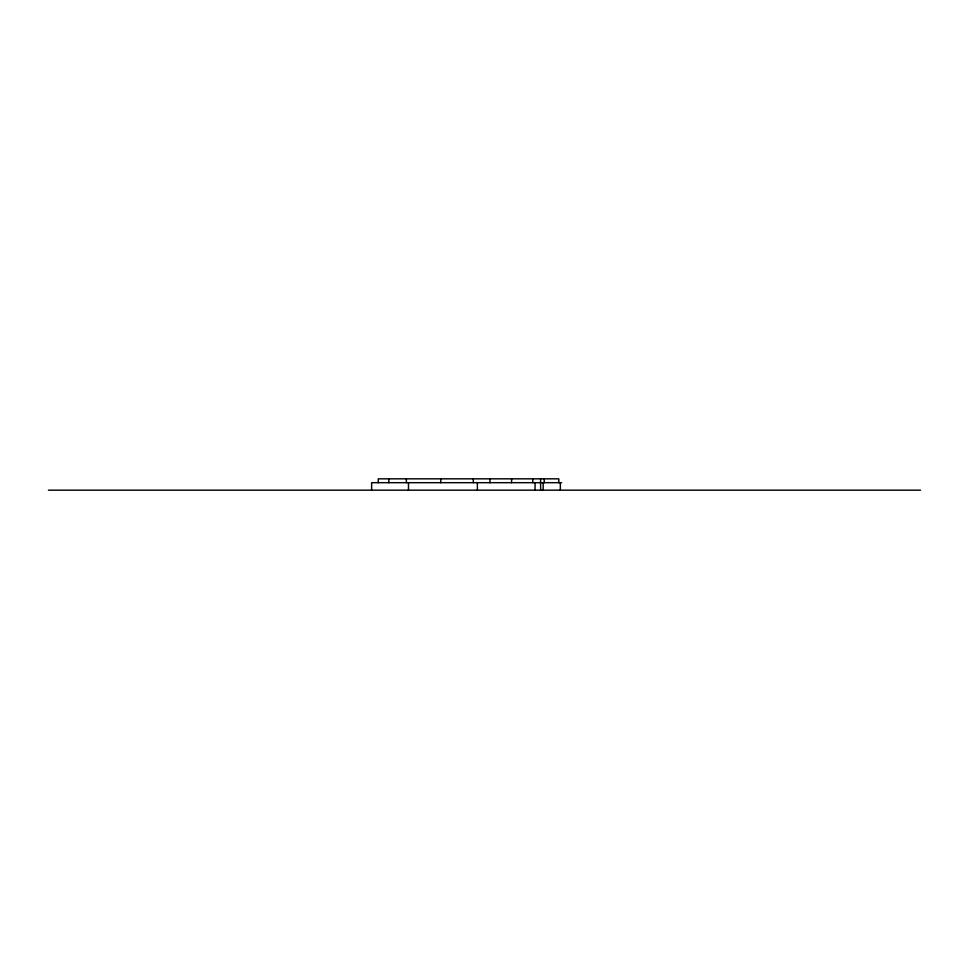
<?xml version="1.0" encoding="UTF-8"?>
<svg xmlns="http://www.w3.org/2000/svg" width="969" height="969" viewBox="0 0 969 969"><rect width="100%" height="100%" fill="white"/><g stroke="black" fill="none" stroke-linecap="round" stroke-linejoin="round"><path stroke-width="1.45" d="M561.645 482.683L371.624 482.683L371.624 490.169M48.45 490.169L920.55 490.169M560.336 482.683L560.336 490.169M558.798 482.683L558.798 478.831L378.261 478.831L378.261 482.683M544.239 478.831L544.239 482.683M543.173 482.683L543.173 490.169M540.569 478.831L540.654 490.169M535.07 482.683L535.07 490.169M532.768 478.831L532.768 482.683M511.62 478.831L511.62 482.683M489.951 478.831L489.951 482.683M477.378 482.683L477.378 490.169M473.308 478.831L473.308 482.683M440.786 478.831L440.786 482.683M408.482 482.683L408.482 490.169M406.362 478.831L406.362 482.683M388.823 478.831L388.823 482.683"/></g></svg>
